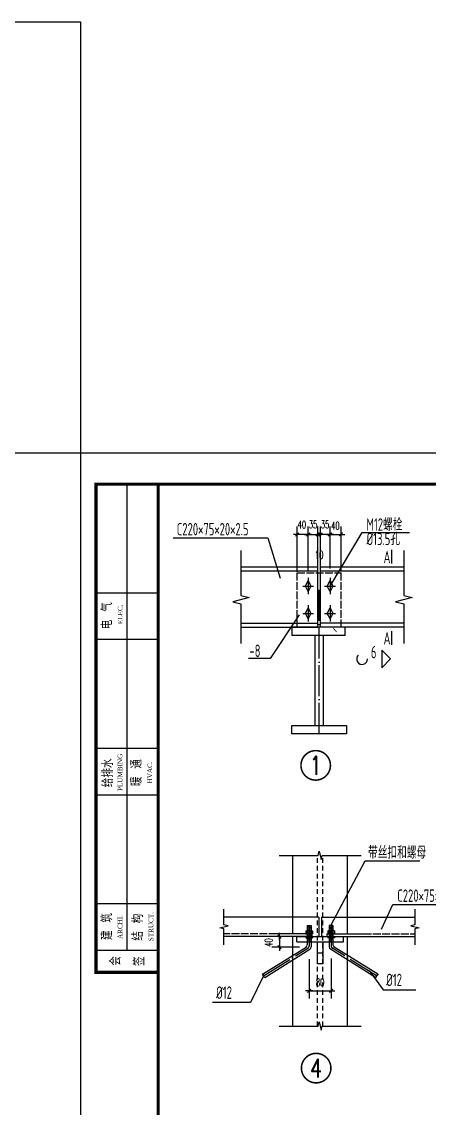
# Model space of a CAD drawing. Extents: x 14207793 to 14719554, y -1675802 to -1228715.
# Drawn here: x 14518949 to 14532080, y -1568071 to -1533122 of the extents above; entities that cross this region are included whole.
import ezdxf
from ezdxf.enums import TextEntityAlignment as Align

# ---------------------------------------------------------------- set-up
doc = ezdxf.new("R2010")
doc.units = 0
doc.header["$LTSCALE"] = 500
doc.header["$MEASUREMENT"] = 0
for name, pattern in [('5', [1.2, 0.5, -0.1, 0.5, -0.1]), ('DASHED', [1.25, 0.5, -0.25, 0.5]), ('DOTE', [2.42, 2, -0.2, 0.02, -0.2]), ('x', [5, 3, -2])]:
    doc.linetypes.add(name, pattern=pattern)
doc.layers.get('0').update_dxf_attribs({"linetype": 'CONTINUOUS'})
doc.layers.get('DEFPOINTS').update_dxf_attribs({"color": 140, "linetype": 'CONTINUOUS'})
for name, color, linetype in [('AXIS', 3, 'CONTINUOUS'), ('BOLT', 2, 'CONTINUOUS'), ('DASHED', 1, 'DASHED'), ('DIM', 3, 'CONTINUOUS'), ('DOTE', 8, 'DOTE'), ('GSYMBT', 3, 'CONTINUOUS'), ('PUB_TITLE', 4, 'CONTINUOUS'), ('S', 2, 'CONTINUOUS'), ('SYMB', 7, 'CONTINUOUS'), ('X', 2, 'x')]:
    doc.layers.add(name, color=color, linetype=linetype)
doc.styles.add('DIM_FONT', font='SIMPLEX.shx', dxfattribs={"width": 0.6})
doc.styles.add('GHF', font='TIMES.TTF')
doc.styles.add('HZ', font='txt', dxfattribs={"width": 0.8, "bigfont": 'hztxt'})
doc.styles.add('TSSD_REIN', font='Tssdeng.shx', dxfattribs={"width": 0.65, "bigfont": 'hztxt.shx'})
doc.dimstyles.new('DIMN$0', dxfattribs={"dimtxt": 250, "dimasz": 0.8, "dimexe": 250, "dimexo": 300, "dimgap": 150, "dimtad": 1, "dimdec": 0, "dimzin": 0, "dimdsep": 46, "dimtxsty": 'DIM_FONT', "dimblk": '_DIMX', "dimcen": 0.09, "dimclrt": 7, "dimadec": 0, "dimazin": 0, "dimtfac": 1, "dimtdec": 0, "dimtix": 1, "dimtmove": 2, "dimatfit": 3, "dimldrblk": '_DIMX', "dimfxl": 0, "dimtolj": 1, "dimtzin": 0, "dimarcsym": 0})

# ---------------------------------------------------------------- blocks, each defined once
blk = doc.blocks.new('_DIMX')
blk.add_line((-150, 0), (150, 0))
at = {"const_width": 50}
blk.add_lwpolyline([(-70, -70), (70, 70)], dxfattribs=at)
blk = doc.blocks.new('*D22')
at = {"layer": 'AXIS', "color": 0, "lineweight": -2}
for p, q in [((14528883, -1550708), (14528883, -1549363)), ((14529236, -1550771), (14529236, -1549363)), ((14528884, -1549613), (14529235, -1549613))]:
    blk.add_line(p, q, dxfattribs=at)
at = {"layer": 'DEFPOINTS', "color": 0}
for p in [(14529236, -1549613), (14528883, -1551008), (14529236, -1551071)]:
    blk.add_point(p, dxfattribs=at)
at = {"layer": 'AXIS', "color": 0, "lineweight": -2, "xscale": 0.8, "yscale": 0.8, "zscale": 0.8, "rotation": 180}
blk.add_blockref('_DIMX', (14528883, -1549613), dxfattribs=at)
at = {"layer": 'AXIS', "color": 0, "lineweight": -2, "xscale": 0.8, "yscale": 0.8, "zscale": 0.8}
blk.add_blockref('_DIMX', (14529236, -1549613), dxfattribs=at)
at = {"layer": 'AXIS', "color": 7, "insert": (14529055, -1549334), "char_height": 250, "attachment_point": 5, "style": 'DIM_FONT'}
blk.add_mtext('\\A1;40', dxfattribs=at)
blk = doc.blocks.new('*D23')
at = {"layer": 'AXIS', "color": 0, "lineweight": -2}
for p, q in [((14528574, -1550771), (14528574, -1549363)), ((14528883, -1550708), (14528883, -1549363)), ((14528882, -1549613), (14528575, -1549613))]:
    blk.add_line(p, q, dxfattribs=at)
at = {"layer": 'DEFPOINTS', "color": 0}
for p in [(14528574, -1549613), (14528883, -1551008), (14528574, -1551071)]:
    blk.add_point(p, dxfattribs=at)
at = {"layer": 'AXIS', "color": 0, "lineweight": -2, "xscale": 0.8, "yscale": 0.8, "zscale": 0.8, "rotation": 180}
blk.add_blockref('_DIMX', (14528574, -1549613), dxfattribs=at)
at = {"layer": 'AXIS', "color": 0, "lineweight": -2, "xscale": 0.8, "yscale": 0.8, "zscale": 0.8}
blk.add_blockref('_DIMX', (14528883, -1549613), dxfattribs=at)
at = {"layer": 'AXIS', "color": 7, "insert": (14528722, -1549288), "char_height": 250, "attachment_point": 5, "style": 'DIM_FONT'}
blk.add_mtext('\\A1;35', dxfattribs=at)
blk = doc.blocks.new('*D24')
at = {"layer": 'AXIS', "color": 0, "lineweight": -2}
for p, q in [((14528177, -1550759), (14528177, -1549363)), ((14528486, -1550765), (14528486, -1549363)), ((14528178, -1549613), (14528485, -1549613))]:
    blk.add_line(p, q, dxfattribs=at)
at = {"layer": 'DEFPOINTS', "color": 0}
for p in [(14528486, -1549613), (14528177, -1551059), (14528486, -1551065)]:
    blk.add_point(p, dxfattribs=at)
at = {"layer": 'AXIS', "color": 0, "lineweight": -2, "xscale": 0.8, "yscale": 0.8, "zscale": 0.8, "rotation": 180}
blk.add_blockref('_DIMX', (14528177, -1549613), dxfattribs=at)
at = {"layer": 'AXIS', "color": 0, "lineweight": -2, "xscale": 0.8, "yscale": 0.8, "zscale": 0.8}
blk.add_blockref('_DIMX', (14528486, -1549613), dxfattribs=at)
at = {"layer": 'AXIS', "color": 7, "insert": (14528338, -1549292), "char_height": 250, "attachment_point": 5, "style": 'DIM_FONT'}
blk.add_mtext('\\A1;35', dxfattribs=at)
blk = doc.blocks.new('*D25')
at = {"layer": 'AXIS', "color": 0, "lineweight": -2}
for p, q in [((14527825, -1550815), (14527825, -1549363)), ((14528177, -1550759), (14528177, -1549363)), ((14528177, -1549613), (14527825, -1549613))]:
    blk.add_line(p, q, dxfattribs=at)
at = {"layer": 'DEFPOINTS', "color": 0}
for p in [(14527825, -1549613), (14527825, -1551115), (14528177, -1551059)]:
    blk.add_point(p, dxfattribs=at)
at = {"layer": 'AXIS', "color": 0, "lineweight": -2, "xscale": 0.8, "yscale": 0.8, "zscale": 0.8, "rotation": 180}
blk.add_blockref('_DIMX', (14527825, -1549613), dxfattribs=at)
at = {"layer": 'AXIS', "color": 0, "lineweight": -2, "xscale": 0.8, "yscale": 0.8, "zscale": 0.8}
blk.add_blockref('_DIMX', (14528177, -1549613), dxfattribs=at)
at = {"layer": 'AXIS', "color": 7, "insert": (14527975, -1549300), "char_height": 250, "attachment_point": 5, "style": 'DIM_FONT'}
blk.add_mtext('\\A1;40', dxfattribs=at)
blk = doc.blocks.new('*D26')
at = {"layer": 'AXIS', "color": 0, "lineweight": -2}
for p, q in [((14528486, -1549640), (14528486, -1549363)), ((14528574, -1549640), (14528574, -1549363)), ((14528485, -1549613), (14528484, -1549613)), ((14528486, -1549613), (14528574, -1549613)), ((14528575, -1549613), (14528576, -1549613))]:
    blk.add_line(p, q, dxfattribs=at)
at = {"layer": 'DEFPOINTS', "color": 0}
for p in [(14528486, -1549940), (14528574, -1549613), (14528574, -1549940)]:
    blk.add_point(p, dxfattribs=at)
at = {"layer": 'AXIS', "color": 0, "lineweight": -2, "xscale": 0.8, "yscale": 0.8, "zscale": 0.8}
blk.add_blockref('_DIMX', (14528486, -1549613), dxfattribs=at)
at = {"layer": 'AXIS', "color": 0, "lineweight": -2, "xscale": 0.8, "yscale": 0.8, "zscale": 0.8, "rotation": 180}
blk.add_blockref('_DIMX', (14528574, -1549613), dxfattribs=at)
at = {"layer": 'AXIS', "color": 7, "insert": (14528530, -1550269), "char_height": 250, "attachment_point": 5, "style": 'DIM_FONT'}
blk.add_mtext('\\A1;10', dxfattribs=at)
blk = doc.blocks.new('*D30')
at = {"layer": 'AXIS', "color": 0, "lineweight": -2}
for p, q in [((14527910, -1562545), (14527004, -1562545)), ((14527900, -1562892), (14527004, -1562892)), ((14527254, -1562546), (14527254, -1562891))]:
    blk.add_line(p, q, dxfattribs=at)
at = {"layer": 'DEFPOINTS', "color": 0}
for p in [(14527254, -1562892), (14528200, -1562892), (14528210, -1562545)]:
    blk.add_point(p, dxfattribs=at)
at = {"layer": 'AXIS', "color": 0, "lineweight": -2, "xscale": 0.8, "yscale": 0.8, "zscale": 0.8}
for p, rotation in [((14527254, -1562545), 90), ((14527254, -1562892), 270)]:
    blk.add_blockref('_DIMX', p, dxfattribs=dict(at, rotation=rotation))
at = {"layer": 'AXIS', "color": 7, "insert": (14526902, -1562740), "char_height": 250, "attachment_point": 5, "rotation": 90, "style": 'DIM_FONT'}
blk.add_mtext('\\A1;40', dxfattribs=at)
blk = doc.blocks.new('*D31')
at = {"layer": 'AXIS', "color": 0, "lineweight": -2}
for p, q in [((14528210, -1563278), (14528210, -1564542)), ((14528916, -1563258), (14528916, -1564542)), ((14528211, -1564292), (14528915, -1564292))]:
    blk.add_line(p, q, dxfattribs=at)
at = {"layer": 'DEFPOINTS', "color": 0}
for p in [(14528210, -1562978), (14528916, -1562958), (14528916, -1564292)]:
    blk.add_point(p, dxfattribs=at)
at = {"layer": 'AXIS', "color": 0, "lineweight": -2, "xscale": 0.8, "yscale": 0.8, "zscale": 0.8, "rotation": 180}
blk.add_blockref('_DIMX', (14528210, -1564292), dxfattribs=at)
at = {"layer": 'AXIS', "color": 0, "lineweight": -2, "xscale": 0.8, "yscale": 0.8, "zscale": 0.8}
blk.add_blockref('_DIMX', (14528916, -1564292), dxfattribs=at)
at = {"layer": 'AXIS', "color": 7, "insert": (14528563, -1564018), "char_height": 250, "attachment_point": 5, "style": 'DIM_FONT'}
blk.add_mtext('\\A1;80', dxfattribs=at)

msp = doc.modelspace()

# ---------------------------------------------------------------- linework, layer by layer
at = {"color": 4}
for p, q in [((14521342.5, -1547997.5), (14523342.5, -1547997.5)), ((14522342.5, -1562997.5), (14522342.5, -1547997.5)), ((14523342.5, -1551497.5), (14521342.5, -1551497.5)), ((14523342.5, -1552997.5), (14521342.5, -1552997.5)), ((14523342.5, -1556497.5), (14521342.5, -1556497.5)), ((14523342.5, -1557997.5), (14521342.5, -1557997.5)), ((14523342.5, -1561497.5), (14521342.5, -1561497.5)), ((14523342.5, -1562997.5), (14521342.5, -1562997.5)), ((14523342.5, -1563697.5), (14521342.5, -1563697.5))]:
    msp.add_line(p, q, dxfattribs=at)
for p, q in [((14528519.1, -1561927.83), (14525463.69, -1561927.83)), ((14528148.66, -1562192.43), (14528272.14, -1562192.43)), ((14528148.66, -1562192.43), (14528148.66, -1562816.17)), ((14528215.29, -1562192.43), (14528272.14, -1562218.27)), ((14528272.14, -1562192.43), (14528272.14, -1562883.58)), ((14528519.1, -1561927.83), (14528519.1, -1562545.23)), ((14528607.3, -1561927.83), (14531618.61, -1561927.83)), ((14528607.3, -1561927.83), (14528607.3, -1562545.23)), ((14528854.26, -1562192.43), (14528854.26, -1562883.58)), ((14528977.74, -1562192.43), (14528854.26, -1562192.43)), ((14528911.11, -1562192.43), (14528854.26, -1562218.27)), ((14528977.74, -1562192.43), (14528977.74, -1562816.17)), ((14528298.6, -1562457.03), (14527160.64, -1562457.03)), ((14528104.56, -1562368.83), (14528104.56, -1562457.03)), ((14528104.56, -1562368.83), (14528316.24, -1562368.83)), ((14528104.56, -1562457.03), (14528316.24, -1562457.03)), ((14528148.66, -1562210.58), (14528272.14, -1562266.71)), ((14528148.66, -1562259.03), (14528272.14, -1562315.15)), ((14528148.66, -1562307.47), (14528272.14, -1562363.59)), ((14528148.66, -1562355.91), (14528272.14, -1562412.03)), ((14528148.66, -1562404.35), (14528272.14, -1562460.48)), ((14528148.66, -1562452.79), (14528272.14, -1562508.92)), ((14528148.66, -1562501.23), (14528272.14, -1562557.36)), ((14528298.6, -1562457.03), (14528298.6, -1562545.23)), ((14528316.24, -1562368.83), (14528316.24, -1562457.03)), ((14528783.7, -1562457.03), (14528783.7, -1562545.23)), ((14528783.7, -1562457.03), (14529965.76, -1562457.03)), ((14529021.84, -1562368.83), (14528810.16, -1562368.83)), ((14528810.16, -1562368.83), (14528810.16, -1562457.03)), ((14529021.84, -1562457.03), (14528810.16, -1562457.03)), ((14528977.74, -1562210.58), (14528854.26, -1562266.71)), ((14528977.74, -1562259.03), (14528854.26, -1562315.15)), ((14528977.74, -1562307.47), (14528854.26, -1562363.59)), ((14528977.74, -1562355.91), (14528854.26, -1562412.03)), ((14528977.74, -1562404.35), (14528854.26, -1562460.48)), ((14528977.74, -1562452.79), (14528854.26, -1562508.92)), ((14528977.74, -1562501.23), (14528854.26, -1562557.36)), ((14529021.84, -1562368.83), (14529021.84, -1562457.03)), ((14528298.6, -1562545.23), (14525463.69, -1562545.23)), ((14526709.64, -1563761.06), (14528108.15, -1562890.36)), ((14528104.56, -1562545.23), (14528104.56, -1562589.33)), ((14528104.56, -1562589.33), (14528316.24, -1562589.33)), ((14528148.66, -1562549.68), (14528272.14, -1562605.8)), ((14528148.66, -1562598.12), (14528272.14, -1562654.24)), ((14528148.66, -1562646.56), (14528272.14, -1562702.68)), ((14528316.24, -1562545.23), (14528316.24, -1562589.33)), ((14528783.7, -1562545.23), (14531618.61, -1562545.23)), ((14528810.16, -1562545.23), (14528810.16, -1562589.33)), ((14529021.84, -1562589.33), (14528810.16, -1562589.33)), ((14528977.74, -1562549.68), (14528854.26, -1562605.8)), ((14528977.74, -1562598.12), (14528854.26, -1562654.24)), ((14528977.74, -1562646.56), (14528854.26, -1562702.68)), ((14530416.76, -1563761.06), (14529018.25, -1562890.36)), ((14529021.84, -1562545.23), (14529021.84, -1562589.33)), ((14526776.41, -1563864.93), (14528231.63, -1562957.78)), ((14528475, -1563075.34), (14528651.4, -1563075.34)), ((14530349.99, -1563864.93), (14528894.77, -1562957.78))]:
    msp.add_line(p, q)
at = {"color": 6}
msp.add_lwpolyline([(14507830, -1533122.5), (14520842.5, -1533122.5), (14520842.5, -1546997.5), (14507830, -1546997.5)], close=True, dxfattribs=at)
at = {"color": 4, "const_width": 100, "elevation": 1000}
msp.add_lwpolyline([(14521342.5, -1547997.5), (14523342.5, -1547997.5), (14523342.5, -1563697.5), (14521342.5, -1563697.5)], close=True, dxfattribs=at)
msp.add_lwpolyline([(14528475, -1562721.63), (14528651.4, -1562721.63), (14528651.4, -1563429.04), (14528475, -1563429.04)], close=True)
for points in [[(14526776.41, -1563864.93, -0.45), (14526743.03, -1563812.99, 0.45), (14526709.64, -1563761.06, 0.45), (14526743.03, -1563812.99)], [(14530349.99, -1563864.93, 0.45), (14530383.37, -1563812.99, -0.45), (14530416.76, -1563761.06, -0.45), (14530383.37, -1563812.99)]]:
    msp.add_lwpolyline(points, format="xyb")
for centre, start, end in [((14528060.46, -1562816.17), 302.735226, 0), ((14528183.94, -1562883.58), 302.735226, 0), ((14528942.46, -1562883.58), 180, 237.264774), ((14529065.94, -1562816.17), 180, 237.264774)]:
    msp.add_arc(centre, 88.2, start, end)
at = {"layer": 'BOLT'}
for p, q in [((14528177.4, -1551007.8), (14528177.4, -1551537)), ((14528883, -1551007.8), (14528883, -1551537)), ((14528001, -1551272.4), (14528353.8, -1551272.4)), ((14528706.6, -1551272.4), (14529059.4, -1551272.4)), ((14528177.4, -1551889.8), (14528177.4, -1552419)), ((14528883, -1551889.8), (14528883, -1552419)), ((14528001, -1552154.4), (14528353.8, -1552154.4)), ((14528706.6, -1552154.4), (14529059.4, -1552154.4))]:
    msp.add_line(p, q, dxfattribs=at)
for points in [[(14528089.2, -1551272.4), (14528177.4, -1551096), (14528265.6, -1551272.4), (14528177.4, -1551448.8)], [(14528794.8, -1551272.4), (14528883, -1551096), (14528971.2, -1551272.4), (14528883, -1551448.8)], [(14528089.2, -1552154.4), (14528177.4, -1551978), (14528265.6, -1552154.4), (14528177.4, -1552330.8)], [(14528794.8, -1552154.4), (14528883, -1551978), (14528971.2, -1552154.4), (14528883, -1552330.8)]]:
    msp.add_lwpolyline(points, close=True, dxfattribs=at)
at = {"layer": 'DASHED', "color": 253, "linetype": 'x', "ltscale": 0.1}
for p, q in [((14528475, -1565426.37), (14528475, -1559935.81)), ((14528651.4, -1565426.37), (14528651.4, -1559935.81))]:
    msp.add_line(p, q, dxfattribs=at)
at = {"layer": 'DIM'}
for points in [[(14528883, -1551272.4), (14529920.6, -1549548.64), (14529920.6, -1549548.64), (14531442.5, -1549548.64)], [(14523827.5, -1549725.12), (14526883.34, -1549725.12), (14527279.03, -1551019.67)], [(14527891.67, -1552197.61), (14526949.18, -1553607.26), (14526949.18, -1553607.26), (14526255.62, -1553607.26)], [(14528911.11, -1562192.43), (14530016.24, -1560116.38), (14530016.24, -1560116.38), (14531777.5, -1560116.38)], [(14530545.24, -1562309.87), (14530906.3, -1561521.08), (14530906.3, -1561521.08), (14534125, -1561521.08)], [(14526743.03, -1563812.99), (14526322.66, -1564666.71), (14526322.66, -1564666.71), (14525100.28, -1564666.71)], [(14530140.01, -1563642.62), (14530589.28, -1564258.14), (14530589.28, -1564258.14), (14531644.16, -1564258.14)]]:
    msp.add_lwpolyline(points, dxfattribs=at)
at = {"layer": 'DIM', "const_width": 39.69}
for points in [[(14530867, -1550107.5), (14530867, -1550557.29)], [(14530867, -1552722.5), (14530867, -1553172.29)]]:
    msp.add_lwpolyline(points, dxfattribs=at)
at = {"layer": 'DIM'}
msp.add_lwpolyline([(14528962.18, -1552595.4, 0, 58.8, 0), (14529086.92, -1552763.43, 0, 0, 0), (14529915.82, -1553619.73, 0, 0, 0), (14530974.22, -1553619.73, 0, 0, 0)], format="xyseb", dxfattribs=at)
msp.add_lwpolyline([(14530833.1, -1553619.73), (14530550.86, -1553337.49), (14530550.86, -1553901.97)], close=True, dxfattribs=at)
msp.add_arc((14529915.82, -1553619.73), 176.4, 135, 0, dxfattribs=at)
at = {"layer": 'DOTE'}
for p, q in [((14528530.2, -1556027.9), (14528530.2, -1551360.6)), ((14528210.4, -1562192.43), (14528210.4, -1562849.88)), ((14528916, -1562192.43), (14528916, -1562849.88)), ((14526743.03, -1563812.99), (14528169.89, -1562924.07)), ((14530383.37, -1563812.99), (14528956.51, -1562924.07))]:
    msp.add_line(p, q, dxfattribs=at)
for centre, start, end in [((14528122.2, -1562849.88), 302.735226, 0), ((14529004.2, -1562849.88), 180, 237.264774)]:
    msp.add_arc(centre, 88.2, start, end, dxfattribs=at)
at = {"layer": 'GSYMBT', "ltscale": 10, "const_width": 50}
for points in [[(14527946.07, -1557041.14, 1), (14528895.03, -1557041.14, 1)], [(14527960.76, -1566779.34, 1), (14528909.72, -1566779.34, 1)]]:
    msp.add_lwpolyline(points, format="xyb", close=True, dxfattribs=at)
at = {"layer": 'PUB_TITLE'}
msp.add_lwpolyline([(14520842.5, -1588997.5), (14580242.5, -1588997.5), (14580242.5, -1546997.5), (14520842.5, -1546997.5)], close=True, dxfattribs=at)
at = {"layer": 'PUB_TITLE', "const_width": 100}
msp.add_lwpolyline([(14523342.5, -1587997.5), (14579242.5, -1587997.5), (14579242.5, -1547997.5), (14523342.5, -1547997.5)], close=True, dxfattribs=at)
at = {"layer": 'S'}
for p, q in [((14526012.7, -1550655), (14528486.1, -1550655)), ((14528486.1, -1552595.4), (14528486.1, -1550655)), ((14528574.3, -1552595.4), (14528574.3, -1550655)), ((14528574.3, -1550655), (14531260.2, -1550655)), ((14526012.7, -1550787.3), (14528486.1, -1550787.3)), ((14528574.3, -1550787.3), (14531260.2, -1550787.3)), ((14526012.7, -1552463.1), (14528486.1, -1552463.1)), ((14526012.7, -1552595.4), (14528486.1, -1552595.4)), ((14529368.1, -1552595.4), (14527648.2, -1552595.4)), ((14527648.2, -1552595.4), (14527648.2, -1552860)), ((14527824.6, -1552595.4), (14527824.6, -1552595.4)), ((14531260.2, -1552463.1), (14528574.3, -1552463.1)), ((14531260.2, -1552595.4), (14528574.3, -1552595.4)), ((14529235.8, -1552595.4), (14529235.8, -1552595.4)), ((14529368.1, -1552860), (14529368.1, -1552595.4)), ((14529368.1, -1552860), (14527648.2, -1552860)), ((14528397.9, -1555763.3), (14528397.9, -1552860)), ((14528662.5, -1552860), (14528662.5, -1555763.3)), ((14527648.2, -1555763.3), (14529412.2, -1555763.3)), ((14527648.2, -1556027.9), (14527648.2, -1555763.3)), ((14529412.2, -1555763.3), (14529412.2, -1556027.9)), ((14529412.2, -1556027.9), (14527648.2, -1556027.9)), ((14527681.2, -1562457.03), (14527681.2, -1559935.81)), ((14529445.2, -1562457.03), (14529445.2, -1559935.81)), ((14527681.2, -1565426.37), (14527681.2, -1562545.23)), ((14527813.5, -1562545.23), (14529312.9, -1562545.23)), ((14527813.5, -1562721.63), (14527813.5, -1562545.23)), ((14527813.5, -1562721.63), (14529312.9, -1562721.63)), ((14529312.9, -1562721.63), (14529312.9, -1562545.23)), ((14529445.2, -1565426.37), (14529445.2, -1562545.23))]:
    msp.add_line(p, q, dxfattribs=at)
at = {"layer": 'SYMB'}
for points in [[(14526012.7, -1550125.8), (14526012.7, -1551581.1), (14526277.34, -1551647.08), (14525748.06, -1551779.72), (14526012.7, -1551845.7), (14526012.7, -1553124.6)], [(14531260.2, -1550125.8), (14531260.2, -1551581.1), (14531524.84, -1551647.08), (14530995.56, -1551779.72), (14531260.2, -1551845.7), (14531260.2, -1553124.6)], [(14527240.2, -1559935.81), (14528497.05, -1559935.81), (14528530.04, -1559803.49), (14528596.36, -1560068.13), (14528629.35, -1559935.81), (14529886.2, -1559935.81)], [(14525463.69, -1562809.83), (14525463.69, -1562302.68), (14525331.37, -1562269.69), (14525596.01, -1562203.37), (14525463.69, -1562170.38), (14525463.69, -1561663.23)], [(14531618.61, -1561663.23), (14531618.61, -1562170.38), (14531486.29, -1562203.37), (14531750.93, -1562269.69), (14531618.61, -1562302.68), (14531618.61, -1562809.83)], [(14527240.2, -1565426.37), (14528497.05, -1565426.37), (14528530.04, -1565294.05), (14528596.36, -1565558.69), (14528629.35, -1565426.37), (14529886.2, -1565426.37)]]:
    msp.add_lwpolyline(points, dxfattribs=at)
at = {"layer": 'X', "linetype": '5'}
for p, q in [((14527824.6, -1550846.24), (14529235.8, -1550846.24)), ((14527824.6, -1552595.4), (14527824.6, -1550846.24)), ((14529235.8, -1552595.4), (14529235.8, -1550846.24))]:
    msp.add_line(p, q, dxfattribs=at)
at = {"layer": 'X', "color": 9, "linetype": '5'}
for p, q in [((14527160.64, -1562457.03), (14525463.69, -1562457.03)), ((14529965.76, -1562457.03), (14531618.61, -1562457.03))]:
    msp.add_line(p, q, dxfattribs=at)

# ---------------------------------------------------------------- texts
at = {"color": 2, "style": 'HZ', "width": 0.8}
for s, p in [('电 气', (14521866.68, -1552660.3)), ('给排水', (14521891.98, -1557744.64)), ('暖 通', (14522815.37, -1557706.48)), ('建 筑', (14521865.73, -1562660.53)), ('结 构', (14522860.34, -1562680.67)), ('会', (14522136.78, -1563484.7)), ('签', (14522907.1, -1563494.23))]:
    msp.add_text(s, height=350, rotation=90, dxfattribs=at).set_placement(p)
at = {"color": 2, "style": 'GHF'}
for s, p in [('ELEC.', (14522195.96, -1552496.68)), ('PLUMBING', (14522192.33, -1557864.59)), ('HVAC.', (14523149.24, -1557620.34)), ('STRUCT.', (14523188.74, -1562695.78)), ('ARCHI.', (14522191.36, -1562625.26))]:
    msp.add_text(s, height=150, rotation=90, dxfattribs=at).set_placement(p)
at = {"layer": 'DIM', "style": 'TSSD_REIN', "width": 0.65}
for s, p in [('C220×75×20×2.5', (14523944.94, -1549644.19)), ('M12螺栓', (14530055.73, -1549493.74)), ('%%C13.5孔', (14530058.04, -1549958.15)), ('A', (14530606.9, -1550539.03)), ('A', (14530606.9, -1553154.03)), ('-8', (14526285.79, -1553556.26)), ('6', (14530200.15, -1553597.63)), ('带丝扣和螺母', (14530107.36, -1560042.64)), ('C220×75×20×2.5', (14531048.33, -1561431.41)), ('%%c12', (14530690.78, -1564142.62)), ('%%c12', (14525212.82, -1564550.95))]:
    msp.add_text(s, height=400, dxfattribs=at).set_placement(p)
at = {"layer": 'GSYMBT', "style": 'HZ', "width": 0.75}
for s, p in [('1', (14528420.55, -1557041.14)), ('4', (14528435.24, -1566779.34))]:
    msp.add_text(s, height=600, dxfattribs=at).set_placement(p, align=Align.MIDDLE)

# ---------------------------------------------------------------- dimensions: what is measured, and where the dimension line sits
at = {"layer": 'AXIS'}
for base, p1, p2, text, picture, middle in [((14527824.6, -1549613.3), (14528177.4, -1551059.08), (14527824.6, -1551114.53), '40', '*D25', (14527975, -1549300)), ((14528486.1, -1549613.3), (14528177.4, -1551059.08), (14528486.1, -1551065.12), '35', '*D24', (14528337.5, -1549292.5)), ((14528574.3, -1549613.3), (14528883, -1551007.8), (14528574.3, -1551070.92), '35', '*D23', (14528722.5, -1549287.5)), ((14529235.8, -1549613.3), (14528883, -1551007.8), (14529235.8, -1551070.92), '40', '*D22', (14529055, -1549333.91)), ((14528574.3, -1549613.3), (14528486.1, -1549940.16), (14528574.3, -1549940.16), '10', '*D26', (14528530.2, -1550268.91))]:
    dim = msp.add_linear_dim(base=base, p1=p1, p2=p2, text=text, dimstyle='DIMN$0', dxfattribs=at)
    dim.commit()
    dim.dimension.update_dxf_attribs({"geometry": picture, "text_midpoint": middle, "dimtype": 160})
dim = msp.add_linear_dim(base=(14527254.11, -1562892.14), p1=(14528210.4, -1562545.23), p2=(14528199.61, -1562892.14), angle=90, text='40', dimstyle='DIMN$0', dxfattribs=at)
dim.commit()
dim.dimension.update_dxf_attribs({"geometry": '*D30', "text_midpoint": (14526902.5, -1562740), "dimtype": 160})
dim = msp.add_linear_dim(base=(14528916, -1564292.5), p1=(14528210.4, -1562977.66), p2=(14528916, -1562958.22), text='80', dimstyle='DIMN$0', dxfattribs=at)
dim.commit()
dim.dimension.update_dxf_attribs({"geometry": '*D31', "text_midpoint": (14528563.2, -1564017.5)})

doc.saveas('drawing.dxf')
